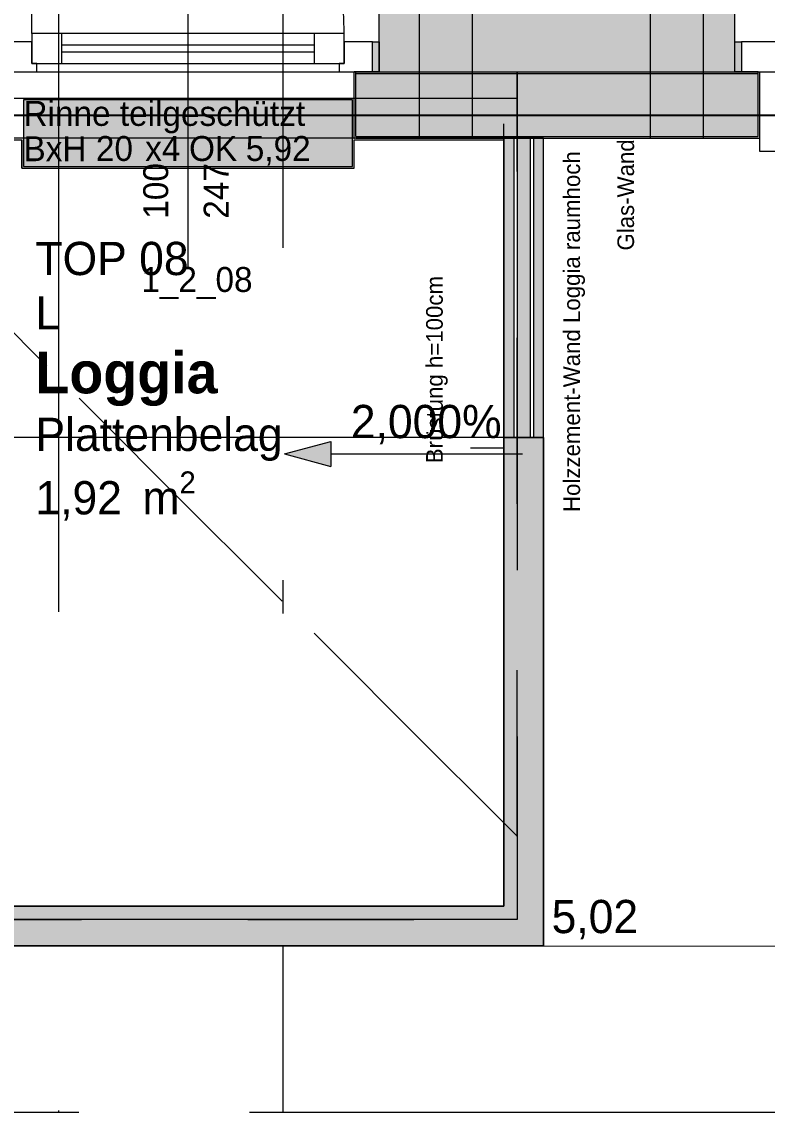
# Model space of a CAD drawing. Header units: metres. Extents: x -4 to 206, y -18 to 45.
# Drawn here: x 14.215 to 16.457, y -18 to -14.72 of the extents above; entities that cross this region are included whole.
import ezdxf

# ---------------------------------------------------------------- set-up
doc = ezdxf.new("R2010")
doc.units = ezdxf.units.M
doc.header["$MEASUREMENT"] = 0
doc.set_wipeout_variables(frame=1)
for name, pattern in [('Achse', [0.004, 0.002, -0.001, 0, -0.001]), ('Baufluchtlinie', [0.013, 0.008, -0.005]), ('Punkt 1_1', [0.075, 0.025, -0.05]), ('Schnittlinie', [0.006, 0.003, -0.0015, 0, -0.0015]), ('UNSICHTBAR', [0.4, 0, -0.4]), ('Untersicht', [0.001, 0.0005, -0.0005]), ('Wipeout_Contour', [1, 0, -1])]:
    doc.linetypes.add(name, pattern=pattern)
for name, color, linetype in [('2._2.Stock PP STG1_4_000 Achsraster', 7, 'Continuous'), ('2._2.Stock PP STG1_4_110 Wand Aussen', 7, 'Continuous'), ('2._2.Stock PP STG1_4_140 Brüstung', 7, 'Continuous'), ('2._2.Stock PP STG1_4_210 Decke', 7, 'Continuous'), ('2._2.Stock PP STG1_4_220 Bodenaufbau - Außen_ Gefälle', 7, 'Continuous'), ('2._2.Stock PP STG1_4_221 Bodenaufbau - Abdichtung', 7, 'Continuous'), ('2._2.Stock PP STG1_4_221 Bodenaufbau - Terrassenbelag', 7, 'Continuous'), ('2._2.Stock PP STG1_4_520 Fixeinbauten', 7, 'Continuous'), ('2._2.Stock PP STG1_4_611 Entwässerung', 7, 'Continuous'), ('2._2.Stock PP STG1_4_810 Raum', 7, 'Continuous'), ('2._2.Stock PP STG1_4_815 Raumbegrenzung', 7, 'Continuous'), ('2._2.Stock PP STG1_4_851 Marker Schnitt', 7, 'Continuous'), ('2._2.Stock PP STG1_4_915 Allgemein Beschriftung.x', 7, 'Continuous'), ('2._2.Stock PP STG1_4_950 Polierplan Bemaßung', 7, 'Continuous'), ('2._2.Stock PP STG1_4_955 Polierplan Beschriftung', 7, 'Continuous'), ('2._2.Stock PP STG1_4_Neubau_140 Geländer transparent', 7, 'Continuous'), ('2._2.Stock PP STG1_4_Neubau_840 Baulinien', 7, 'Continuous')]:
    doc.layers.add(name, color=color, linetype=linetype)
doc.styles.add('ERSTELLTER_STIL_2', font='')
doc.styles.add('ERSTELLTER_STIL_6', font='')
doc.styles.get('ERSTELLTER_STIL_2').set_extended_font_data('Eurostile')
doc.styles.get('ERSTELLTER_STIL_6').set_extended_font_data('Eurostile', bold=True)

msp = doc.modelspace()

# ---------------------------------------------------------------- hatches: boundary and pattern name
at = {"layer": '2._2.Stock PP STG1_4_110 Wand Aussen', "linetype": 'Continuous', "lineweight": 13, "true_color": 0x3f7f02}
msp.add_hatch(color=76, dxfattribs=at).paths.add_polyline_path([(16.36, -14.69), (15.29, -14.69), (15.29, -14.78), (15.29, -14.87), (16.36, -14.87), (16.36, -14.78)])
at = {"layer": '2._2.Stock PP STG1_4_110 Wand Aussen', "linetype": 'Continuous', "lineweight": 13, "true_color": 0xff6400}
for points in [[(15.27, -14.78), (15.27, -14.87), (15.29, -14.87), (15.29, -14.78)], [(16.38, -14.87), (16.38, -14.78), (16.36, -14.78), (16.36, -14.87)], [(16.43, -14.875), (15.22, -14.875), (15.22, -15), (16.43, -15)], [(16.43, -15), (15.22, -15), (15.22, -15.065), (16.43, -15.065)]]:
    msp.add_hatch(color=30, dxfattribs=at).paths.add_polyline_path(points)
at = {"layer": '2._2.Stock PP STG1_4_110 Wand Aussen', "linetype": 'Continuous', "lineweight": 0, "true_color": 0x373737}
msp.add_hatch(color=250, dxfattribs=at).paths.add_polyline_path([(15.22, -14.875), (16.43, -14.875), (16.43, -14.87), (15.22, -14.87)])
at = {"layer": '2._2.Stock PP STG1_4_140 Brüstung', "linetype": 'Continuous', "lineweight": 13, "true_color": 0xff6400}
for points in [[(15.665, -15.07), (15.665, -15.97), (15.695, -15.97), (15.695, -15.07)], [(15.785, -15.97), (15.785, -15.07), (15.755, -15.07), (15.755, -15.97)]]:
    msp.add_hatch(color=30, dxfattribs=at).paths.add_polyline_path(points)
at = {"layer": '2._2.Stock PP STG1_4_140 Brüstung', "linetype": 'Continuous', "lineweight": 13, "true_color": 0xb85600}
msp.add_hatch(color=32, dxfattribs=at).paths.add_polyline_path([(15.745, -15.97), (15.745, -15.07), (15.705, -15.07), (15.705, -15.97)])
at = {"layer": '2._2.Stock PP STG1_4_611 Entwässerung', "linetype": 'Continuous', "lineweight": 13, "true_color": 0x3f7f02}
msp.add_hatch(color=76, dxfattribs=at).paths.add_polyline_path([(14.22, -15.155), (15.21, -15.155), (15.21, -14.955), (14.22, -14.955)])
at = {"layer": '2._2.Stock PP STG1_4_950 Polierplan Bemaßung', "linetype": 'Continuous', "lineweight": 13, "true_color": 0x6c6cff}
msp.add_hatch(color=171, dxfattribs=at).paths.add_polyline_path([(15.005, -16.02), (15.145, -16.0575), (15.145, -15.9825)])

# ---------------------------------------------------------------- linework, layer by layer
at = {"layer": '2._2.Stock PP STG1_4_000 Achsraster', "color": 5, "linetype": 'Achse', "lineweight": 0, "ltscale": 1000}
for p, q in [((-1.5, -15), (21, -15)), ((-1.5, -18), (21, -18))]:
    msp.add_line(p, q, dxfattribs=at)
at = {"layer": '2._2.Stock PP STG1_4_110 Wand Aussen', "color": 8, "linetype": 'Continuous', "lineweight": 0, "ltscale": 1000}
msp.add_line((14.245, -14.755), (14.245, -13.815), dxfattribs=at)
at = {"layer": '2._2.Stock PP STG1_4_110 Wand Aussen', "color": 7, "linetype": 'Continuous', "lineweight": 13, "ltscale": 1000}
for p, q in [((14.715, -15.4591), (14.715, -14.69)), ((14.335, -14.755), (14.245, -14.755)), ((14.245, -14.755), (14.245, -14.845)), ((15.095, -14.755), (14.335, -14.755)), ((14.335, -14.845), (14.335, -14.755)), ((15.185, -14.755), (15.095, -14.755)), ((15.095, -14.755), (15.095, -14.845)), ((15.185, -14.845), (15.185, -14.755)), ((14.245, -14.78), (14.16, -14.78)), ((14.245, -14.845), (14.245, -14.78)), ((15.095, -14.79), (14.335, -14.79)), ((15.27, -14.78), (15.185, -14.78)), ((15.185, -14.78), (15.185, -14.845)), ((15.27, -14.87), (15.27, -14.78)), ((16.48, -14.78), (16.38, -14.78)), ((16.38, -14.78), (16.38, -14.87)), ((14.335, -14.81), (15.095, -14.81)), ((14.26, -14.845), (14.245, -14.845)), ((14.245, -14.845), (14.335, -14.845)), ((14.26, -14.87), (14.26, -14.845)), ((14.335, -14.845), (15.095, -14.845)), ((15.095, -14.845), (15.185, -14.845)), ((15.185, -14.845), (15.17, -14.845)), ((15.17, -14.845), (15.17, -14.87)), ((14.16, -14.87), (14.26, -14.87)), ((14.26, -14.87), (15.17, -14.87)), ((15.17, -14.87), (15.27, -14.87)), ((15.215, -14.875), (15.215, -14.87)), ((15.22, -14.87), (15.215, -14.87)), ((15.22, -14.87), (15.215, -14.87)), ((15.22, -14.87), (15.215, -14.87)), ((15.215, -14.875), (15.215, -14.87)), ((15.215, -15), (15.215, -14.875)), ((15.215, -15), (15.215, -14.875)), ((15.22, -15.065), (15.22, -14.87)), ((15.22, -14.875), (16.43, -14.875)), ((16.43, -14.87), (16.36, -14.87)), ((16.43, -14.87), (16.36, -14.87)), ((16.43, -14.87), (16.36, -14.87)), ((16.38, -14.87), (16.48, -14.87)), ((16.43, -14.87), (16.435, -14.87)), ((16.43, -15.065), (16.43, -14.87)), ((16.43, -14.87), (16.435, -14.87)), ((16.43, -14.87), (16.435, -14.87)), ((16.435, -14.875), (16.435, -14.87)), ((16.435, -14.875), (16.435, -14.87)), ((16.435, -15), (16.435, -14.875)), ((16.435, -15), (16.435, -14.875)), ((15.215, -15.065), (15.215, -15)), ((15.215, -15.065), (15.215, -15)), ((16.435, -15.065), (16.435, -15)), ((16.435, -15.065), (16.435, -15)), ((15.215, -15.07), (14.215, -15.07)), ((15.215, -15.07), (15.215, -15.065)), ((15.215, -15.07), (15.215, -15.065)), ((15.22, -15.07), (15.215, -15.07)), ((15.22, -15.065), (16.43, -15.065)), ((16.43, -15.07), (16.435, -15.07)), ((16.435, -15.07), (16.435, -15.065)), ((16.435, -15.07), (16.435, -15.065)), ((16.435, -15.11), (16.435, -15.07)), ((17.935, -15.11), (16.435, -15.11))]:
    msp.add_line(p, q, dxfattribs=at)
at = {"layer": '2._2.Stock PP STG1_4_110 Wand Aussen', "color": 7, "linetype": 'Continuous', "lineweight": 18, "ltscale": 1000}
for p, q in [((15.29, -14.78), (15.29, -14.69)), ((15.29, -14.78), (15.29, -14.69)), ((16.36, -14.78), (16.36, -14.69)), ((16.36, -14.78), (16.36, -14.69)), ((15.29, -14.87), (15.29, -14.78)), ((15.29, -14.87), (15.29, -14.78)), ((15.29, -14.87), (15.29, -14.78)), ((16.36, -14.87), (16.36, -14.78)), ((16.36, -14.87), (16.36, -14.78)), ((16.36, -14.87), (16.36, -14.78)), ((15.29, -14.87), (15.22, -14.87)), ((15.29, -14.87), (15.22, -14.87)), ((15.29, -14.87), (15.22, -14.87)), ((15.29, -14.87), (16.36, -14.87))]:
    msp.add_line(p, q, dxfattribs=at)
at = {"layer": '2._2.Stock PP STG1_4_110 Wand Aussen', "color": 1, "linetype": 'Baufluchtlinie', "lineweight": 0, "ltscale": 1000}
msp.add_line((15.22, -15), (16.43, -15), dxfattribs=at)
at = {"layer": '2._2.Stock PP STG1_4_110 Wand Aussen', "color": 8, "linetype": 'Punkt 1_1', "lineweight": 13, "ltscale": 1000}
msp.add_line((15.215, -15.07), (14.215, -15.07), dxfattribs=at)
at = {"layer": '2._2.Stock PP STG1_4_110 Wand Aussen', "color": 7, "linetype": 'Continuous', "lineweight": 13, "ltscale": 1000, "flags": 128}
for points in [[(15.27, -14.78), (15.29, -14.78), (15.29, -14.87), (15.27, -14.87)], [(16.38, -14.87), (16.36, -14.87), (16.36, -14.78), (16.38, -14.78)]]:
    msp.add_lwpolyline(points, close=True, dxfattribs=at)
msp.add_lwpolyline([(15.22, -15.07), (16.43, -15.07)], dxfattribs=at)
at = {"layer": '2._2.Stock PP STG1_4_110 Wand Aussen', "color": 8, "linetype": 'Continuous', "lineweight": 0, "ltscale": 1000}
msp.add_arc((14.245, -14.755), 0.94, 0, 90, dxfattribs=at)
at = {"layer": '2._2.Stock PP STG1_4_110 Wand Aussen', "color": 7, "linetype": 'Continuous', "lineweight": 13, "ltscale": 1000}
msp.add_point((15.215, -15.07), dxfattribs=at)
at = {"layer": '2._2.Stock PP STG1_4_140 Brüstung', "color": 7, "linetype": 'Continuous', "lineweight": 18, "ltscale": 1000}
for p, q in [((15.695, -15.07), (15.695, -15.97)), ((15.705, -15.07), (15.705, -15.97)), ((15.745, -15.97), (15.745, -15.07)), ((15.755, -15.97), (15.755, -15.07))]:
    msp.add_line(p, q, dxfattribs=at)
at = {"layer": '2._2.Stock PP STG1_4_140 Brüstung', "color": 7, "linetype": 'Continuous', "lineweight": 18, "ltscale": 1000, "flags": 128}
for points in [[(15.785, -15.07), (15.665, -15.07)], [(15.665, -15.07), (15.665, -15.97)], [(15.785, -15.97), (15.785, -15.07)], [(15.665, -15.97), (15.785, -15.97)]]:
    msp.add_lwpolyline(points, dxfattribs=at)
at = {"layer": '2._2.Stock PP STG1_4_210 Decke', "color": 7, "linetype": 'Continuous', "lineweight": 13, "ltscale": 1000, "true_color": 0xf4f4f4, "flags": 128}
msp.add_lwpolyline([(3.625, -0.13), (0.1305, -0.13), (0.1845, -14.87), (5.505, -14.87), (5.505, -15.84), (13.475, -15.84), (13.475, -14.87), (18.8055, -14.87), (18.8546, -0.13), (15.325, -0.13), (15.325, -0.53), (12.96, -0.53), (12.96, 0.67), (6.02, 0.67), (6.02, -0.53), (3.625, -0.53)], close=True, dxfattribs=at)
msp.add_lwpolyline([(3.625, -0.13), (0.1305, -0.13), (0.1845, -14.87), (5.505, -14.87), (5.505, -15.84), (13.475, -15.84), (13.475, -14.87), (18.8055, -14.87), (18.8546, -0.13), (15.325, -0.13), (15.325, -0.53), (12.96, -0.53), (12.96, 0.67), (6.02, 0.67), (6.02, -0.53), (3.625, -0.53)], close=True, dxfattribs=at)
msp.add_lwpolyline([(3.625, -0.13), (0.1305, -0.13), (0.1845, -14.87), (5.505, -14.87), (5.505, -15.84), (13.475, -15.84), (13.475, -14.87), (18.8055, -14.87), (18.8546, -0.13), (15.325, -0.13), (15.325, -0.53), (12.96, -0.53), (12.96, 0.67), (6.02, 0.67), (6.02, -0.53), (3.625, -0.53)], close=True, dxfattribs=at)
at = {"layer": '2._2.Stock PP STG1_4_221 Bodenaufbau - Abdichtung', "color": 171, "linetype": 'Untersicht', "lineweight": 13, "ltscale": 1000, "true_color": 0x6c6cff, "flags": 128}
msp.add_lwpolyline([(13.955, -14.87), (15.705, -14.87)], dxfattribs=at)
at = {"layer": '2._2.Stock PP STG1_4_221 Bodenaufbau - Terrassenbelag', "color": 7, "linetype": 'Continuous', "lineweight": 18, "ltscale": 1000, "flags": 128}
for points in [[(13.68, -15.075), (14.215, -15.075)], [(14.215, -15.075), (14.215, -15.16)], [(14.2153, -15.16), (14.2153, -15.075)], [(15.215, -15.075), (15.6654, -15.075)], [(15.215, -15.16), (15.215, -15.075)], [(14.215, -15.16), (15.215, -15.16)]]:
    msp.add_lwpolyline(points, dxfattribs=at)
at = {"layer": '2._2.Stock PP STG1_4_520 Fixeinbauten', "color": 8, "linetype": 'Untersicht', "lineweight": 0, "ltscale": 1000, "flags": 128}
for points in [[(15.41, -14.69), (15.41, -15.07)], [(15.57, -14.69), (15.57, -15.07)], [(16.105, -14.69), (16.105, -15.07)], [(16.265, -14.69), (16.265, -15.07)], [(15.41, -15.07), (15.4139, -15.07), (15.4253, -15.07), (15.443, -15.07), (15.4653, -15.07), (15.49, -15.07), (15.5147, -15.07), (15.537, -15.07), (15.5547, -15.07), (15.5661, -15.07), (15.57, -15.07)], [(16.105, -15.07), (16.1089, -15.07), (16.1203, -15.07), (16.138, -15.07), (16.1603, -15.07), (16.185, -15.07), (16.2097, -15.07), (16.232, -15.07), (16.2497, -15.07), (16.2611, -15.07), (16.265, -15.07)]]:
    msp.add_lwpolyline(points, dxfattribs=at)
at = {"layer": '2._2.Stock PP STG1_4_611 Entwässerung', "color": 7, "linetype": 'Continuous', "lineweight": 13, "ltscale": 1000, "flags": 128}
msp.add_lwpolyline([(14.22, -15.155), (15.21, -15.155), (15.21, -14.955), (14.22, -14.955)], close=True, dxfattribs=at)
at = {"layer": '2._2.Stock PP STG1_4_851 Marker Schnitt', "color": 7, "linetype": 'Schnittlinie', "lineweight": 13, "ltscale": 1000}
msp.add_line((14.325, 4.805), (14.325, -18), dxfattribs=at)
at = {"layer": '2._2.Stock PP STG1_4_950 Polierplan Bemaßung', "color": 171, "linetype": 'Continuous', "lineweight": 13, "ltscale": 1000, "true_color": 0x6c6cff}
for p, q in [((15.005, -16.02), (15.145, -15.9825)), ((15.145, -15.9825), (15.145, -16.0575)), ((15.005, -16.02), (15.145, -16.0575)), ((15.145, -16.02), (15.205, -16.02))]:
    msp.add_line(p, q, dxfattribs=at)
at = {"layer": '2._2.Stock PP STG1_4_950 Polierplan Bemaßung', "color": 1, "linetype": 'Continuous', "lineweight": 13, "ltscale": 1000, "true_color": 0xfb0106}
msp.add_line((0.0546, -17.9982), (14.3864, -18), dxfattribs=at)
at = {"layer": '2._2.Stock PP STG1_4_Neubau_840 Baulinien', "color": 1, "linetype": 'Baufluchtlinie', "lineweight": 25, "ltscale": 1000, "true_color": 0xfb0106, "flags": 128}
msp.add_lwpolyline([(-3.7725, -14.9786), (0, -15), (18.9876, -15.0005), (23.9775, -15.0046)], dxfattribs=at)

# ---------------------------------------------------------------- texts
at = {"layer": '2._2.Stock PP STG1_4_110 Wand Aussen', "color": 7, "linetype": 'Continuous', "lineweight": 13, "char_height": 0.075, "attachment_point": 9, "rotation": 90, "style": 'ERSTELLTER_STIL_2'}
for s, insert in [('\\A1;{\\pqr;\\pt0;\\fEurostile|b0|i0|c0|p0;\\W1.000000;100}', (14.6564, -15.145)), ('\\A1;{\\pqr;\\pt0;\\fEurostile|b0|i0|c0|p0;\\W1.000000;247}', (14.8372, -15.145))]:
    msp.add_mtext(s, dxfattribs=dict(at, insert=insert))
at = {"layer": '2._2.Stock PP STG1_4_110 Wand Aussen', "color": 7, "linetype": 'Continuous', "lineweight": 13, "insert": (14.9092, -15.5543), "char_height": 0.075, "attachment_point": 9, "style": 'ERSTELLTER_STIL_2'}
msp.add_mtext('\\A1;{\\pqr;\\pt0;\\fEurostile|b0|i0|c0|p0;\\W1.000000;1_2_08}', dxfattribs=at)
at = {"layer": '2._2.Stock PP STG1_4_810 Raum', "color": 7, "linetype": 'Continuous', "lineweight": 13, "attachment_point": 1}
for s, insert, char_height, style in [('\\A1;{\\pql;\\pt0;\\fEurostile|b0|i0|c0|p0;\\W1.000000;TOP 08}', (14.256, -15.3819), 0.1, 'ERSTELLTER_STIL_2'), ('\\A1;{\\pql;\\pt0;\\fEurostile|b0|i0|c0|p0;\\W1.000000;L}', (14.256, -15.5454), 0.1, 'ERSTELLTER_STIL_2'), ('\\A1;{\\pql;\\pt0;\\fEurostile|b1|i0|c0|p0;\\W1.000000;Loggia}', (14.256, -15.7126), 0.125, 'ERSTELLTER_STIL_6'), ('\\A1;{\\pql;\\pt0;\\fEurostile|b0|i0|c0|p0;\\W1.000000;Plattenbelag}', (14.256, -15.911), 0.1, 'ERSTELLTER_STIL_2'), ('\\A1;{\\pql;\\pt0,0.05;\\fEurostile|b0|i0|c0|p0;\\W1.000000;1,92\\fEurostile|b0|i0|c0|p0;\\W1.000000;\\A1{\\H.66x;\\S^  ;}\\fEurostile|b0|i0|c0|p0;\\W1.000000; m\\fEurostile|b0|i0|c0|p0;\\W1.000000;\\A1{\\H.66x;\\S2^  ;}}', (14.256, -16.0725), 0.1, 'ERSTELLTER_STIL_2')]:
    msp.add_mtext(s, dxfattribs=dict(at, insert=insert, char_height=char_height, style=style))
at = {"layer": '2._2.Stock PP STG1_4_915 Allgemein Beschriftung.x', "color": 8, "linetype": 'Continuous', "lineweight": 13, "insert": (16.0069, -15.408), "char_height": 0.05, "attachment_point": 1, "rotation": 90, "style": 'ERSTELLTER_STIL_2'}
msp.add_mtext('\\A1;{\\pql;\\fEurostile|b0|i0|c0|p0;\\W1.000000;Glas-Wand}', dxfattribs=at)
at = {"layer": '2._2.Stock PP STG1_4_915 Allgemein Beschriftung.x', "color": 1, "linetype": 'Continuous', "lineweight": 0, "char_height": 0.05, "attachment_point": 1, "rotation": 90, "style": 'ERSTELLTER_STIL_2'}
for s, insert in [('\\A1;{\\pql;\\fEurostile|b0|i0|c0|p0;\\W1.000000;Holzzement-Wand Loggia raumhoch}', (15.8444, -16.1946)), ('\\A1;{\\pql;\\fEurostile|b0|i0|c0|p0;\\W1.000000;Brüstung h=100cm}', (15.4314, -16.0478))]:
    msp.add_mtext(s, dxfattribs=dict(at, insert=insert))
at = {"layer": '2._2.Stock PP STG1_4_950 Polierplan Bemaßung', "color": 7, "linetype": 'Continuous', "lineweight": 13, "insert": (15.8089, -17.48), "char_height": 0.1, "width": 0.306373, "attachment_point": 7, "rotation": 359.9926, "style": 'ERSTELLTER_STIL_2'}
msp.add_mtext('\\A1;{\\pql;\\fEurostile|b0|i0|c0|p0;\\W1.000000;5,02}', dxfattribs=at)
at = {"layer": '2._2.Stock PP STG1_4_955 Polierplan Beschriftung', "color": 7, "linetype": 'Continuous', "lineweight": 13, "char_height": 0.075, "attachment_point": 1, "style": 'ERSTELLTER_STIL_2'}
for s, insert in [('\\A1;{\\pql;\\fEurostile|b0|i0|c0|p0;\\W1.000000;Rinne teilgeschützt\\fEurostile|b0|i0|c0|p0;\\W1.000000;  }', (14.22, -14.9581)), ('\\A1;{\\pql;\\pt0,1;\\fEurostile|b0|i0|c0|p0;\\W1.000000;BxH }', (14.22, -15.0643)), ('\\A1;{\\pql;\\pt0,1;\\fEurostile|b0|i0|c0|p0;\\W1.000000;20\\fEurostile|b0|i0|c0|p0;\\W1.000000;\\A1{\\H.66x;\\S^  ;}\\fEurostile|b0|i0|c0|p0;\\W1.000000;\\fEurostile|b0|i0|c0|p0;\\W1.000000;\\A1{\\H.66x;\\S^  ;}\\fEurostile|b0|i0|c0|p0;\\W1.000000;x\\fEurostile|b0|i0|c0|p0;\\W1.000000;\\fEurostile|b0|i0|c0|p0;\\W1.000000;\\fEurostile|b0|i0|c0|p0;\\W1.000000;\\fEurostile|b0|i0|c0|p0;\\W1.000000;\\fEurostile|b0|i0|c0|p0;\\W1.000000;4\\fEurostile|b0|i0|c0|p0;\\W1.000000;\\A1{\\H.66x;\\S^  ;}\\fEurostile|b0|i0|c0|p0;\\W1.000000;\\fEurostile|b0|i0|c0|p0;\\W1.000000;\\A1{\\H.66x;\\S^  ;}\\fEurostile|b0|i0|c0|p0;\\W1.000000;\\fEurostile|b0|i0|c0|p0;\\W1.000000;\\fEurostile|b0|i0|c0|p0;\\W1.000000;\\fEurostile|b0|i0|c0|p0;\\W1.000000;\\fEurostile|b0|i0|c0|p0;\\W1.000000;\\fEurostile|b0|i0|c0|p0;\\W1.000000;\\fEurostile|b0|i0|c0|p0;\\W1.000000;\\A1{\\H.66x;\\S^  ;}\\fEurostile|b0|i0|c0|p0;\\W1.000000;\\fEurostile|b0|i0|c0|p0;\\W1.000000;\\A1{\\H.66x;\\S^  ;}\\fEurostile|b0|i0|c0|p0;\\W1.000000;\\fEurostile|b0|i0|c0|p0;\\W1.000000;\\fEurostile|b0|i0|c0|p0;\\W1.000000;\\fEurostile|b0|i0|c0|p0;\\W1.000000;\\fEurostile|b0|i0|c0|p0;\\W1.000000;\\fEurostile|b0|i0|c0|p0;\\W1.000000;\\fEurostile|b0|i0|c0|p0;\\W1.000000;\\A1{\\H.66x;\\S^  ;}\\fEurostile|b0|i0|c0|p0;\\W1.000000;\\fEurostile|b0|i0|c0|p0;\\W1.000000;\\A1{\\H.66x;\\S^  ;}\\fEurostile|b0|i0|c0|p0;\\W1.000000;\\fEurostile|b0|i0|c0|p0;\\W1.000000;\\fEurostile|b0|i0|c0|p0;\\W1.000000;\\fEurostile|b0|i0|c0|p0;\\W1.000000;\\fEurostile|b0|i0|c0|p0;\\W1.000000;\\fEurostile|b0|i0|c0|p0;\\W1.000000;\\fEurostile|b0|i0|c0|p0;\\W1.000000;\\A1{\\H.66x;\\S^  ;}\\fEurostile|b0|i0|c0|p0;\\W1.000000;\\fEurostile|b0|i0|c0|p0;\\W1.000000;\\A1{\\H.66x;\\S^  ;}\\fEurostile|b0|i0|c0|p0;\\W1.000000;\\fEurostile|b0|i0|c0|p0;\\W1.000000;\\fEurostile|b0|i0|c0|p0;\\W1.000000;\\fEurostile|b0|i0|c0|p0;\\W1.000000;\\fEurostile|b0|i0|c0|p0;\\W1.000000;\\fEurostile|b0|i0|c0|p0;\\W1.000000;\\fEurostile|b0|i0|c0|p0;\\W1.000000;\\A1{\\H.66x;\\S^  ;}\\fEurostile|b0|i0|c0|p0;\\W1.000000;}', (14.4379, -15.0636)), ('\\A1;{\\pql;\\pt0,1;\\fEurostile|b0|i0|c0|p0;\\W1.000000; OK }', (14.6903, -15.0636)), ('\\A1;{\\pql;\\pt0,1;\\fEurostile|b0|i0|c0|p0;\\W1.000000;5,92\\fEurostile|b0|i0|c0|p0;\\W1.000000;\\A1{\\H.66x;\\S^  ;}\\fEurostile|b0|i0|c0|p0;\\W1.000000;\\fEurostile|b0|i0|c0|p0;\\W1.000000;\\A1{\\H.66x;\\S^  ;}\\fEurostile|b0|i0|c0|p0;\\W1.000000;\\fEurostile|b0|i0|c0|p0;\\W1.000000;\\fEurostile|b0|i0|c0|p0;\\W1.000000;\\fEurostile|b0|i0|c0|p0;\\W1.000000;\\fEurostile|b0|i0|c0|p0;\\W1.000000;\\fEurostile|b0|i0|c0|p0;\\W1.000000;\\fEurostile|b0|i0|c0|p0;\\W1.000000;\\A1{\\H.66x;\\S^  ;}\\fEurostile|b0|i0|c0|p0;\\W1.000000;\\fEurostile|b0|i0|c0|p0;\\W1.000000;\\A1{\\H.66x;\\S^  ;}\\fEurostile|b0|i0|c0|p0;\\W1.000000;\\fEurostile|b0|i0|c0|p0;\\W1.000000;\\fEurostile|b0|i0|c0|p0;\\W1.000000;\\fEurostile|b0|i0|c0|p0;\\W1.000000;\\fEurostile|b0|i0|c0|p0;\\W1.000000;\\fEurostile|b0|i0|c0|p0;\\W1.000000;\\fEurostile|b0|i0|c0|p0;\\W1.000000;\\A1{\\H.66x;\\S^  ;}\\fEurostile|b0|i0|c0|p0;\\W1.000000;\\fEurostile|b0|i0|c0|p0;\\W1.000000;\\A1{\\H.66x;\\S^  ;}\\fEurostile|b0|i0|c0|p0;\\W1.000000;\\fEurostile|b0|i0|c0|p0;\\W1.000000;\\fEurostile|b0|i0|c0|p0;\\W1.000000;\\fEurostile|b0|i0|c0|p0;\\W1.000000;\\fEurostile|b0|i0|c0|p0;\\W1.000000;\\fEurostile|b0|i0|c0|p0;\\W1.000000;\\fEurostile|b0|i0|c0|p0;\\W1.000000;\\A1{\\H.66x;\\S^  ;}\\fEurostile|b0|i0|c0|p0;\\W1.000000;\\fEurostile|b0|i0|c0|p0;\\W1.000000;\\fEurostile|b0|i0|c0|p0;\\W1.000000;\\fEurostile|b0|i0|c0|p0;\\W1.000000;\\fEurostile|b0|i0|c0|p0;\\W1.000000;\\fEurostile|b0|i0|c0|p0;\\W1.000000;\\fEurostile|b0|i0|c0|p0;\\W1.000000;\\fEurostile|b0|i0|c0|p0;\\W1.000000;\\fEurostile|b0|i0|c0|p0;\\W1.000000;\\fEurostile|b0|i0|c0|p0;\\W1.000000;\\fEurostile|b0|i0|c0|p0;\\W1.000000;\\fEurostile|b0|i0|c0|p0;\\W1.000000;\\fEurostile|b0|i0|c0|p0;\\W1.000000;\\fEurostile|b0|i0|c0|p0;\\W1.000000;\\fEurostile|b0|i0|c0|p0;\\W1.000000;\\fEurostile|b0|i0|c0|p0;\\W1.000000;\\fEurostile|b0|i0|c0|p0;\\W1.000000;\\fEurostile|b0|i0|c0|p0;\\W1.000000;\\fEurostile|b0|i0|c0|p0;\\W1.000000;}', (14.8888, -15.0636))]:
    msp.add_mtext(s, dxfattribs=dict(at, insert=insert))

# ---------------------------------------------------------------- next in the draw order: wipeouts: each hides what was drawn before it
at = {"color": 254, "linetype": 'Wipeout_Contour', "lineweight": 0, "ltscale": 82.499965}
msp.add_wipeout([(15.665, -17.38), (3.32, -17.38), (3.32, -17.41), (15.665, -17.41)], dxfattribs=at).dxf.layer = '2._2.Stock PP STG1_4_140 Brüstung'
at = {"color": 254, "linetype": 'Wipeout_Contour', "lineweight": 0, "ltscale": 82.899025}
msp.add_wipeout([(15.755, -17.47), (3.23, -17.47), (3.23, -17.5), (15.755, -17.5)], dxfattribs=at).dxf.layer = '2._2.Stock PP STG1_4_140 Brüstung'

# ---------------------------------------------------------------- next in the draw order: linework, layer by layer
at = {"layer": '2._2.Stock PP STG1_4_140 Brüstung', "color": 7, "linetype": 'Continuous', "lineweight": 18, "ltscale": 1000, "flags": 128}
for points in [[(15.665, -17.38), (3.32, -17.38)], [(3.23, -17.5), (15.755, -17.5)]]:
    msp.add_lwpolyline(points, dxfattribs=at)
at = {"layer": '2._2.Stock PP STG1_4_220 Bodenaufbau - Außen_ Gefälle', "color": 7, "linetype": 'Continuous', "lineweight": 13, "ltscale": 1000, "true_color": 0xf4f4f4, "flags": 128}
msp.add_lwpolyline([(3.32, -17.38), (15.665, -17.38), (15.665, -15.07), (13.605, -15.07), (13.605, -15.97), (5.375, -15.97), (5.375, -15.07), (3.32, -15.07)], close=True, dxfattribs=at)
at = {"layer": '2._2.Stock PP STG1_4_815 Raumbegrenzung', "color": 8, "linetype": 'Continuous', "lineweight": 13, "ltscale": 1000}
msp.add_line((3.32, -17.38), (15.665, -17.38), dxfattribs=at)

# ---------------------------------------------------------------- next in the draw order: wipeouts: each hides what was drawn before it
at = {"color": 254, "linetype": 'Wipeout_Contour', "lineweight": 0, "ltscale": 82.598205}
msp.add_wipeout([(15.695, -17.41), (3.29, -17.41), (3.29, -17.42), (15.695, -17.42)], dxfattribs=at).dxf.layer = '2._2.Stock PP STG1_4_140 Brüstung'
at = {"color": 254, "linetype": 'Wipeout_Contour', "lineweight": 0, "ltscale": 82.819971}
msp.add_wipeout([(3.24, -17.47), (15.745, -17.47), (15.745, -17.46), (3.24, -17.46)], dxfattribs=at).dxf.layer = '2._2.Stock PP STG1_4_140 Brüstung'

# ---------------------------------------------------------------- next in the draw order: wipeouts: each hides what was drawn before it
at = {"color": 254, "linetype": 'Wipeout_Contour', "lineweight": 0, "ltscale": 82.694503}
msp.add_wipeout([(15.705, -17.42), (3.28, -17.42), (3.28, -17.46), (15.705, -17.46)], dxfattribs=at).dxf.layer = '2._2.Stock PP STG1_4_140 Brüstung'
at = {"color": 254, "linetype": 'Wipeout_Contour', "lineweight": 0, "ltscale": 71.367382}
msp.add_wipeout([(15.755, -17.5), (15.785, -17.5), (15.755, -17.47)], dxfattribs=at).dxf.layer = '2._2.Stock PP STG1_4_140 Brüstung'

# ---------------------------------------------------------------- next in the draw order: linework, layer by layer
at = {"layer": '2._2.Stock PP STG1_4_000 Achsraster', "color": 5, "linetype": 'Achse', "lineweight": 0, "ltscale": 1000}
msp.add_line((15, 3), (15, -18), dxfattribs=at)
at = {"layer": '2._2.Stock PP STG1_4_210 Decke', "color": 7, "linetype": 'Continuous', "lineweight": 13, "ltscale": 1000, "true_color": 0xf4f4f4, "flags": 128}
msp.add_lwpolyline([(5.425, -14.95), (5.425, -15.92), (13.555, -15.92), (13.555, -14.95), (15.705, -14.95), (15.705, -17.42), (3.28, -17.42), (3.28, -14.95)], close=True, dxfattribs=at)

# ---------------------------------------------------------------- next in the draw order: wipeouts: each hides what was drawn before it
at = {"color": 254, "linetype": 'Wipeout_Contour', "lineweight": 0, "ltscale": 71.281492}
msp.add_wipeout([(15.745, -17.47), (15.755, -17.47), (15.745, -17.46)], dxfattribs=at).dxf.layer = '2._2.Stock PP STG1_4_140 Brüstung'

# ---------------------------------------------------------------- next in the draw order: wipeouts: each hides what was drawn before it
at = {"color": 254, "linetype": 'Wipeout_Contour', "lineweight": 0, "ltscale": 70.986168}
msp.add_wipeout([(15.665, -17.41), (15.695, -17.41), (15.665, -17.38)], dxfattribs=at).dxf.layer = '2._2.Stock PP STG1_4_140 Brüstung'

# ---------------------------------------------------------------- next in the draw order: wipeouts: each hides what was drawn before it
at = {"color": 254, "linetype": 'Wipeout_Contour', "lineweight": 0, "ltscale": 71.069703}
msp.add_wipeout([(15.695, -17.42), (15.705, -17.42), (15.695, -17.41)], dxfattribs=at).dxf.layer = '2._2.Stock PP STG1_4_140 Brüstung'

# ---------------------------------------------------------------- next in the draw order: wipeouts: each hides what was drawn before it
at = {"color": 254, "linetype": 'Wipeout_Contour', "lineweight": 0, "ltscale": 71.177366}
msp.add_wipeout([(15.705, -17.46), (15.745, -17.46), (15.705, -17.42)], dxfattribs=at).dxf.layer = '2._2.Stock PP STG1_4_140 Brüstung'

# ---------------------------------------------------------------- next in the draw order: wipeouts: each hides what was drawn before it
at = {"color": 254, "linetype": 'Wipeout_Contour', "lineweight": 0, "ltscale": 69.571679}
msp.add_wipeout([(15.665, -17.38), (15.695, -17.41), (15.695, -17.38)], dxfattribs=at).dxf.layer = '2._2.Stock PP STG1_4_140 Brüstung'
at = {"color": 254, "linetype": 'Wipeout_Contour', "lineweight": 0, "ltscale": 69.952884}
msp.add_wipeout([(15.785, -17.47), (15.755, -17.47), (15.785, -17.5)], dxfattribs=at).dxf.layer = '2._2.Stock PP STG1_4_140 Brüstung'

# ---------------------------------------------------------------- next in the draw order: linework, layer by layer
at = {"layer": '2._2.Stock PP STG1_4_140 Brüstung', "color": 7, "linetype": 'Continuous', "lineweight": 18, "ltscale": 1000, "flags": 128}
msp.add_lwpolyline([(15.785, -17.5), (15.755, -17.5)], dxfattribs=at)
at = {"layer": '2._2.Stock PP STG1_4_950 Polierplan Bemaßung', "color": 7, "linetype": 'Continuous', "lineweight": 13, "ltscale": 1000}
msp.add_line((13.6048, -17.4998), (18.6257, -17.5004), dxfattribs=at)

# ---------------------------------------------------------------- next in the draw order: wipeouts: each hides what was drawn before it
at = {"color": 254, "linetype": 'Wipeout_Contour', "lineweight": 0, "ltscale": 91.630643}
msp.add_wipeout([(15.695, -17.38), (15.695, -15.97), (15.665, -15.97), (15.665, -17.38)], dxfattribs=at).dxf.layer = '2._2.Stock PP STG1_4_140 Brüstung'
at = {"color": 254, "linetype": 'Wipeout_Contour', "lineweight": 0, "ltscale": 92.012899}
msp.add_wipeout([(15.785, -15.97), (15.755, -15.97), (15.755, -17.47), (15.785, -17.47)], dxfattribs=at).dxf.layer = '2._2.Stock PP STG1_4_140 Brüstung'
at = {"color": 254, "linetype": 'Wipeout_Contour', "lineweight": 0, "ltscale": 69.65666}
msp.add_wipeout([(15.695, -17.41), (15.705, -17.42), (15.705, -17.41)], dxfattribs=at).dxf.layer = '2._2.Stock PP STG1_4_140 Brüstung'

# ---------------------------------------------------------------- next in the draw order: linework, layer by layer
at = {"layer": '2._2.Stock PP STG1_4_140 Brüstung', "color": 7, "linetype": 'Continuous', "lineweight": 18, "ltscale": 1000, "flags": 128}
for points in [[(15.665, -15.97), (15.665, -17.38)], [(15.785, -17.5), (15.785, -15.97)]]:
    msp.add_lwpolyline(points, dxfattribs=at)
at = {"layer": '2._2.Stock PP STG1_4_221 Bodenaufbau - Terrassenbelag', "color": 7, "linetype": 'Continuous', "lineweight": 18, "ltscale": 1000, "flags": 128}
for points in [[(15.6654, -15.075), (15.6654, -17.38)], [(15.6654, -17.38), (13.68, -17.38)]]:
    msp.add_lwpolyline(points, dxfattribs=at)
at = {"layer": '2._2.Stock PP STG1_4_815 Raumbegrenzung', "color": 8, "linetype": 'Continuous', "lineweight": 13, "ltscale": 1000}
msp.add_line((15.665, -17.38), (15.665, -15.027), dxfattribs=at)
at = {"layer": '2._2.Stock PP STG1_4_815 Raumbegrenzung', "color": 255, "linetype": 'UNSICHTBAR', "lineweight": 0, "ltscale": 1000, "flags": 128}
msp.add_lwpolyline([(15.665, -16.0029), (13.605, -16.0029), (13.605, -15.97)], dxfattribs=at)
at = {"layer": '2._2.Stock PP STG1_4_815 Raumbegrenzung', "color": 8, "linetype": 'Punkt 1_1', "lineweight": 13, "ltscale": 1000, "flags": 128}
msp.add_lwpolyline([(15.665, -15.97), (13.605, -15.97)], dxfattribs=at)

# ---------------------------------------------------------------- next in the draw order: texts
at = {"layer": '2._2.Stock PP STG1_4_950 Polierplan Bemaßung', "color": 171, "linetype": 'Continuous', "lineweight": 13, "true_color": 0x6c6cff, "insert": (15.205, -15.991), "char_height": 0.1, "attachment_point": 7, "style": 'ERSTELLTER_STIL_2'}
msp.add_mtext('\\A1;{\\pql;\\fEurostile|b0|i0|c0|p0;\\W1.000000;2,000\\fEurostile|b0|i0|c0|p0;\\W1.000000;%}', dxfattribs=at)

# ---------------------------------------------------------------- next in the draw order: wipeouts: each hides what was drawn before it
at = {"color": 254, "linetype": 'Wipeout_Contour', "lineweight": 0, "ltscale": 91.730174}
msp.add_wipeout([(15.705, -17.41), (15.705, -15.97), (15.695, -15.97), (15.695, -17.41)], dxfattribs=at).dxf.layer = '2._2.Stock PP STG1_4_140 Brüstung'
at = {"color": 254, "linetype": 'Wipeout_Contour', "lineweight": 0, "ltscale": 69.86844}
msp.add_wipeout([(15.745, -17.46), (15.755, -17.47), (15.755, -17.46)], dxfattribs=at).dxf.layer = '2._2.Stock PP STG1_4_140 Brüstung'

# ---------------------------------------------------------------- next in the draw order: wipeouts: each hides what was drawn before it
at = {"color": 254, "linetype": 'Wipeout_Contour', "lineweight": 0, "ltscale": 91.942537}
msp.add_wipeout([(15.755, -17.46), (15.755, -15.97), (15.745, -15.97), (15.745, -17.46)], dxfattribs=at).dxf.layer = '2._2.Stock PP STG1_4_140 Brüstung'

# ---------------------------------------------------------------- next in the draw order: wipeouts: each hides what was drawn before it
at = {"color": 254, "linetype": 'Wipeout_Contour', "lineweight": 0, "ltscale": 69.762149}
msp.add_wipeout([(15.705, -17.42), (15.745, -17.46), (15.745, -17.42)], dxfattribs=at).dxf.layer = '2._2.Stock PP STG1_4_140 Brüstung'

# ---------------------------------------------------------------- next in the draw order: wipeouts: each hides what was drawn before it
at = {"color": 254, "linetype": 'Wipeout_Contour', "lineweight": 0, "ltscale": 91.814424}
msp.add_wipeout([(15.745, -17.42), (15.745, -15.97), (15.705, -15.97), (15.705, -17.42)], dxfattribs=at).dxf.layer = '2._2.Stock PP STG1_4_140 Brüstung'

# ---------------------------------------------------------------- next in the draw order: hatches: boundary and pattern name
at = {"layer": '2._2.Stock PP STG1_4_Neubau_140 Geländer transparent', "linetype": 'Continuous', "lineweight": 0, "true_color": 0xffffff}
msp.add_hatch(color=7, dxfattribs=at).paths.add_polyline_path([(15.785, -15.97), (15.665, -15.97), (15.665, -17.38), (9.555, -17.38), (9.555, -17.5), (15.785, -17.5)])

# ---------------------------------------------------------------- next in the draw order: linework, layer by layer
at = {"layer": '2._2.Stock PP STG1_4_140 Brüstung', "color": 7, "linetype": 'Continuous', "lineweight": 18, "ltscale": 1000, "flags": 128}
for points in [[(15.695, -15.97), (15.665, -15.97)], [(15.705, -15.97), (15.695, -15.97)], [(15.745, -15.97), (15.705, -15.97)], [(15.755, -15.97), (15.745, -15.97)], [(15.785, -15.97), (15.755, -15.97)]]:
    msp.add_lwpolyline(points, dxfattribs=at)
at = {"layer": '2._2.Stock PP STG1_4_221 Bodenaufbau - Abdichtung', "color": 171, "linetype": 'Untersicht', "lineweight": 13, "ltscale": 1000, "true_color": 0x6c6cff, "flags": 128}
for points in [[(15.705, -14.87), (15.705, -17.17)], [(15.7052, -17.1702), (15.7052, -14.87)], [(15.705, -17.17), (13.68, -15.145)], [(13.68, -15.145), (15.705, -17.17)], [(15.705, -17.17), (15.705, -17.42)], [(11.8948, -17.4202), (15.705, -17.4202)], [(15.705, -17.42), (11.895, -17.42)]]:
    msp.add_lwpolyline(points, dxfattribs=at)
at = {"layer": '2._2.Stock PP STG1_4_950 Polierplan Bemaßung', "color": 171, "linetype": 'Continuous', "lineweight": 13, "ltscale": 1000, "true_color": 0x6c6cff}
msp.add_line((15.205, -16.02), (15.7213, -16.02), dxfattribs=at)
at = {"layer": '2._2.Stock PP STG1_4_Neubau_140 Geländer transparent', "color": 7, "linetype": 'Continuous', "lineweight": 13, "ltscale": 1000, "flags": 128}
msp.add_lwpolyline([(15.785, -15.97), (15.785, -17.5), (9.555, -17.5), (9.555, -17.38), (15.665, -17.38), (15.665, -15.97)], close=True, dxfattribs=at)

doc.saveas('drawing.dxf')
